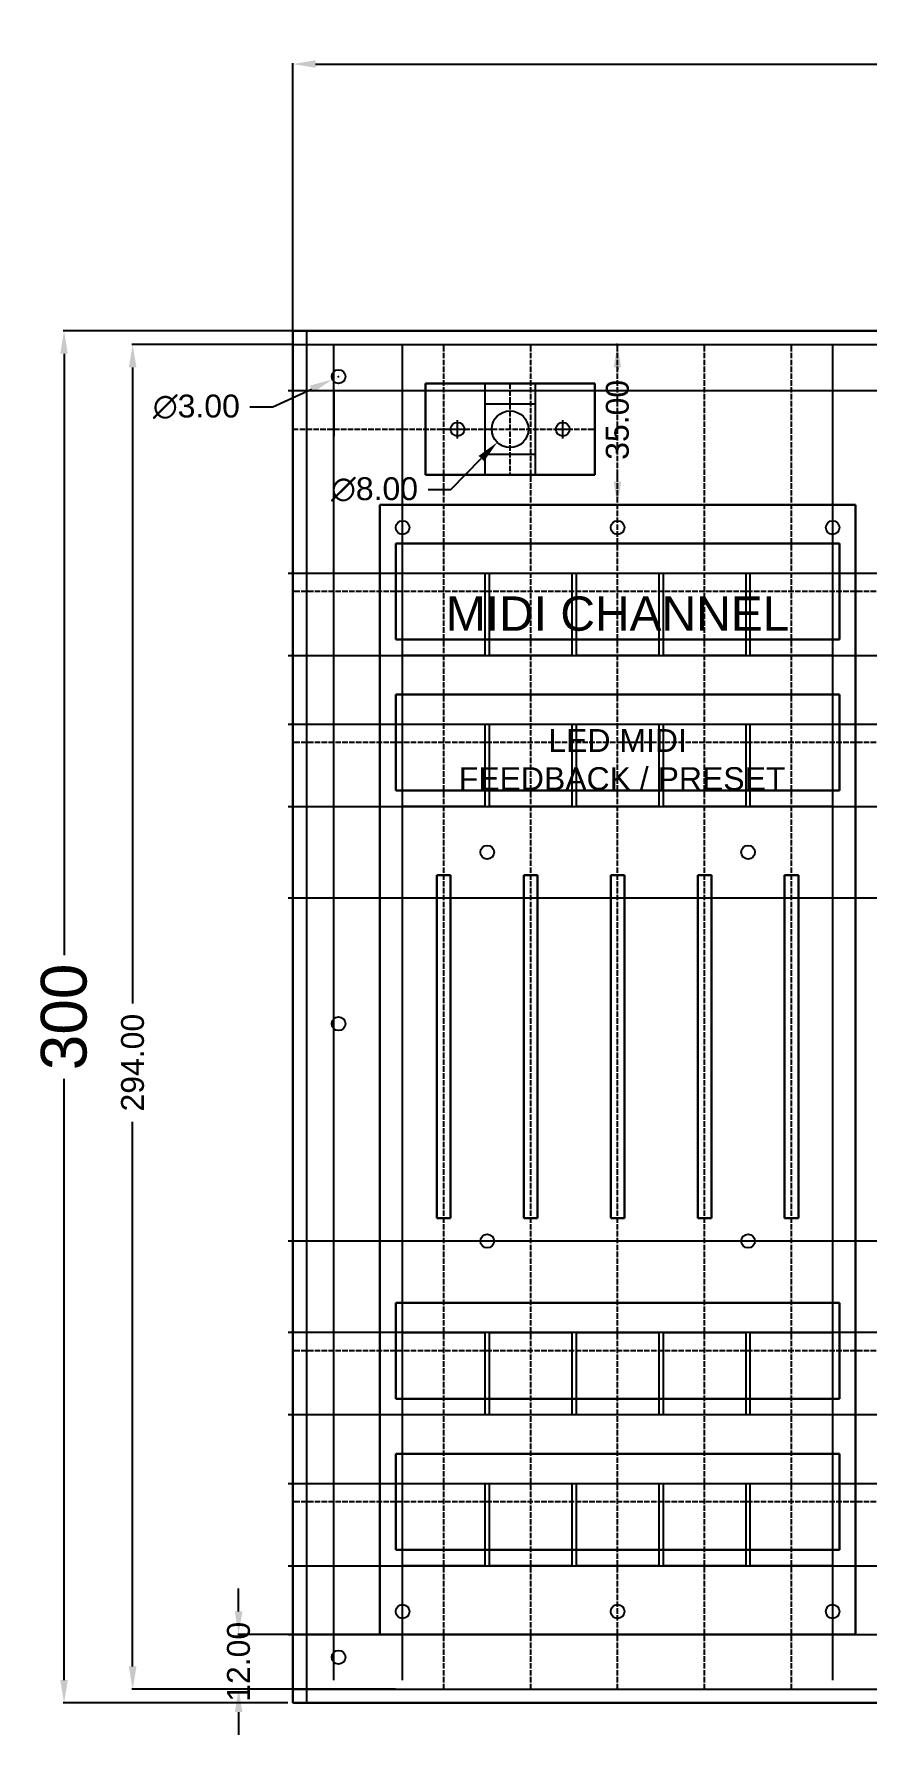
# Model space of a CAD drawing. Header units: millimetres. Extents: x 2052 to 2502, y 1819 to 2198.
# Drawn here: x 2052.2 to 2234.2, y 1825.7 to 2197.6 of the extents above; entities that cross this region are included whole.
import ezdxf

# ---------------------------------------------------------------- set-up
doc = ezdxf.new("R2010")
doc.units = ezdxf.units.MM
doc.linetypes.add('ACAD_ISO02W100', pattern=[15, 12, -3])
for name, color, linetype in [('Buttons', 7, 'Continuous'), ('Guides', 140, 'Continuous'), ('Half guides', 20, 'ACAD_ISO02W100'), ('Hole', 100, 'Continuous'), ('MODE_BUTTON', 7, 'Continuous')]:
    doc.layers.add(name, color=color, linetype=linetype)
doc.layers.add('Front panel', color=7, linetype='Continuous', lineweight=30)
doc.layers.add('PCB SIZE', color=90, linetype='Continuous', lineweight=30)
doc.layers.add('Quote', color=7, linetype='Continuous', true_color=0xff8575)
doc.styles.get("Standard").update_dxf_attribs({"font": 'arial.ttf'})
doc.dimstyles.get("Standard").update_dxf_attribs({"dimtxt": 5, "dimasz": 5, "dimexe": 0.18, "dimexo": 0.0625, "dimgap": 2.5, "dimtad": 0, "dimtoh": 1, "dimzin": 0, "dimdsep": 46, "dimtxsty": 'Standard', "dimcen": 0.09, "dimadec": 0, "dimazin": 0, "dimtfac": 1, "dimtofl": 0, "dimtmove": 0, "dimatfit": 3, "dimfxl": 1, "dimtolj": 1, "dimtzin": 0, "dimarcsym": 0})

# ---------------------------------------------------------------- blocks, each defined once
blk = doc.blocks.new('*D5')
at = {"layer": 'Quote', "color": 0, "lineweight": -2, "transparency": 16777216}
for p, q in [((2108.74, 2129.74), (2108.74, 2191.2)), ((2113.74, 2191.02), (2275.22, 2191.02)), ((2463.74, 2191.02), (2302.27, 2191.02)), ((2468.74, 2129.74), (2468.74, 2191.2))]:
    blk.add_line(p, q, dxfattribs=at)
at = {"layer": 'Quote', "color": 0, "transparency": 16777216}
for points in [[(2113.74, 2191.86), (2113.74, 2190.19), (2108.74, 2191.02)], [(2463.74, 2191.86), (2463.74, 2190.19), (2468.74, 2191.02)]]:
    blk.add_solid(points, dxfattribs=at)
at = {"layer": 'Quote', "color": 0, "lineweight": 0, "transparency": 16777216, "insert": (2288.74, 2191.02), "char_height": 10, "attachment_point": 5}
blk.add_mtext('\\A1;360', dxfattribs=at)
blk = doc.blocks.new('*D6')
at = {"layer": 'Quote', "color": 0, "lineweight": -2, "transparency": 16777216}
for p, q in [((2108.68, 2132.68), (2058.56, 2132.68)), ((2058.74, 2127.68), (2058.74, 1996.21)), ((2058.74, 1837.68), (2058.74, 1969.15)), ((2107.68, 1832.68), (2058.56, 1832.68))]:
    blk.add_line(p, q, dxfattribs=at)
at = {"layer": 'Quote', "color": 0, "transparency": 16777216}
for points in [[(2057.91, 2127.68), (2059.58, 2127.68), (2058.74, 2132.68)], [(2057.91, 1837.68), (2059.58, 1837.68), (2058.74, 1832.68)]]:
    blk.add_solid(points, dxfattribs=at)
at = {"layer": 'Quote', "color": 0, "lineweight": 0, "transparency": 16777216, "insert": (2058.74, 1982.68), "char_height": 10, "attachment_point": 5, "rotation": 90}
blk.add_mtext('\\A1;300', dxfattribs=at)
blk = doc.blocks.new('*D10')
at = {"layer": 'Quote', "color": 0, "lineweight": -2, "transparency": 16777216}
for p, q in [((2096.9, 1852.68), (2096.9, 1857.68)), ((2131.18, 1847.68), (2096.72, 1847.68)), ((2131.18, 1835.68), (2096.72, 1835.68)), ((2096.9, 1830.68), (2096.9, 1825.68))]:
    blk.add_line(p, q, dxfattribs=at)
at = {"layer": 'Quote', "color": 0, "transparency": 16777216}
for points in [[(2096.07, 1852.68), (2097.73, 1852.68), (2096.9, 1847.68)], [(2096.07, 1830.68), (2097.73, 1830.68), (2096.9, 1835.68)]]:
    blk.add_solid(points, dxfattribs=at)
at = {"layer": 'Quote', "color": 0, "transparency": 16777216, "insert": (2096.9, 1841.68), "char_height": 5, "attachment_point": 5, "rotation": 90}
blk.add_mtext('\\A1;12.00', dxfattribs=at)
blk = doc.blocks.new('*D12')
at = {"layer": 'Quote', "color": 0, "lineweight": -2, "transparency": 16777216}
for p, q in [((2179.68, 2129.68), (2179.52, 2129.68)), ((2179.7, 2124.68), (2179.7, 2124.15)), ((2179.7, 2099.68), (2179.7, 2102.3)), ((2179.68, 2094.68), (2179.52, 2094.68))]:
    blk.add_line(p, q, dxfattribs=at)
at = {"layer": 'Quote', "color": 0, "transparency": 16777216}
for points in [[(2178.87, 2124.68), (2180.53, 2124.68), (2179.7, 2129.68)], [(2178.87, 2099.68), (2180.53, 2099.68), (2179.7, 2094.68)]]:
    blk.add_solid(points, dxfattribs=at)
at = {"layer": 'Quote', "color": 0, "transparency": 16777216, "insert": (2179.7, 2113.23), "char_height": 5, "attachment_point": 5, "rotation": 90}
blk.add_mtext('\\A1;35.00', dxfattribs=at)
blk = doc.blocks.new('*D14')
at = {"layer": 'Quote', "color": 0, "lineweight": -2, "transparency": 16777216}
for p, q in [((2108.68, 2129.68), (2073.56, 2129.68)), ((2073.74, 2124.68), (2073.74, 1985.59)), ((2073.74, 1840.68), (2073.74, 1959.77)), ((2108.68, 1835.68), (2073.56, 1835.68))]:
    blk.add_line(p, q, dxfattribs=at)
at = {"layer": 'Quote', "color": 0, "transparency": 16777216}
for points in [[(2072.91, 2124.68), (2074.58, 2124.68), (2073.74, 2129.68)], [(2072.91, 1840.68), (2074.58, 1840.68), (2073.74, 1835.68)]]:
    blk.add_solid(points, dxfattribs=at)
at = {"layer": 'Quote', "color": 0, "transparency": 16777216, "insert": (2073.74, 1972.68), "char_height": 5, "attachment_point": 5, "rotation": 90}
blk.add_mtext('\\A1;294.00', dxfattribs=at)
blk = doc.blocks.new('*D18')
at = {"layer": 'Quote', "color": 0, "lineweight": -2, "transparency": 16777216}
for p, q in [((2104.37, 2116.08), (2112.84, 2119.97)), ((2118.65, 2122.68), (2118.83, 2122.68)), ((2118.74, 2122.59), (2118.74, 2122.77)), ((2099.37, 2116.08), (2104.37, 2116.08))]:
    blk.add_line(p, q, dxfattribs=at)
at = {"layer": 'Quote', "color": 0, "transparency": 16777216}
blk.add_solid([(2112.49, 2120.72), (2113.19, 2119.21), (2117.38, 2122.05)], dxfattribs=at)
at = {"layer": 'Quote', "color": 0, "transparency": 16777216, "insert": (2087.67, 2116.08), "char_height": 5, "attachment_point": 5}
blk.add_mtext('\\A1;∅3.00', dxfattribs=at)
blk = doc.blocks.new('*D19')
at = {"layer": 'Quote', "color": 0, "lineweight": -2, "transparency": 16777216}
for p, q in [((2156.15, 2111.18), (2156.33, 2111.18)), ((2156.24, 2111.09), (2156.24, 2111.27)), ((2143.32, 2098.01), (2149.94, 2104.76)), ((2138.32, 2098.01), (2143.32, 2098.01))]:
    blk.add_line(p, q, dxfattribs=at)
at = {"layer": 'Quote', "color": 0, "transparency": 16777216}
blk.add_solid([(2149.35, 2105.34), (2150.54, 2104.17), (2153.44, 2108.32)], dxfattribs=at)
at = {"layer": 'Quote', "color": 0, "transparency": 16777216, "insert": (2126.61, 2098.01), "char_height": 5, "attachment_point": 5}
blk.add_mtext('\\A1;∅8.00', dxfattribs=at)

msp = doc.modelspace()

# ---------------------------------------------------------------- linework, layer by layer
for p, q in [((2111.745, 2132.679), (2111.745, 1832.679)), ((2108.745, 2129.679), (2468.745, 2129.679)), ((2108.745, 1835.679), (2468.745, 1835.679))]:
    msp.add_line(p, q)
at = {"layer": 'Buttons'}
for p, q in [((2132.745, 2061.679), (2132.745, 2079.679)), ((2132.745, 2079.679), (2150.745, 2079.679)), ((2150.745, 2079.679), (2150.745, 2061.679)), ((2151.745, 2061.679), (2151.745, 2079.679)), ((2151.745, 2079.679), (2169.745, 2079.679)), ((2169.745, 2079.679), (2169.745, 2061.679)), ((2170.745, 2061.679), (2170.745, 2079.679)), ((2170.745, 2079.679), (2188.745, 2079.679)), ((2188.745, 2079.679), (2188.745, 2061.679)), ((2189.745, 2061.679), (2189.745, 2079.679)), ((2189.745, 2079.679), (2207.745, 2079.679)), ((2207.745, 2079.679), (2207.745, 2061.679)), ((2208.745, 2061.679), (2208.745, 2079.679)), ((2208.745, 2079.679), (2226.745, 2079.679)), ((2226.745, 2079.679), (2226.745, 2061.679)), ((2150.745, 2061.679), (2132.745, 2061.679)), ((2169.745, 2061.679), (2151.745, 2061.679)), ((2188.745, 2061.679), (2170.745, 2061.679)), ((2207.745, 2061.679), (2189.745, 2061.679)), ((2226.745, 2061.679), (2208.745, 2061.679)), ((2132.745, 2028.679), (2132.745, 2046.679)), ((2132.745, 2046.679), (2150.745, 2046.679)), ((2150.745, 2046.679), (2150.745, 2028.679)), ((2151.745, 2028.679), (2151.745, 2046.679)), ((2151.745, 2046.679), (2169.745, 2046.679)), ((2169.745, 2046.679), (2169.745, 2028.679)), ((2170.745, 2028.679), (2170.745, 2046.679)), ((2170.745, 2046.679), (2188.745, 2046.679)), ((2188.745, 2046.679), (2188.745, 2028.679)), ((2189.745, 2028.679), (2189.745, 2046.679)), ((2189.745, 2046.679), (2207.745, 2046.679)), ((2207.745, 2046.679), (2207.745, 2028.679)), ((2208.745, 2028.679), (2208.745, 2046.679)), ((2208.745, 2046.679), (2226.745, 2046.679)), ((2226.745, 2046.679), (2226.745, 2028.679)), ((2150.745, 2028.679), (2132.745, 2028.679)), ((2169.745, 2028.679), (2151.745, 2028.679)), ((2188.745, 2028.679), (2170.745, 2028.679)), ((2207.745, 2028.679), (2189.745, 2028.679)), ((2226.745, 2028.679), (2208.745, 2028.679)), ((2132.745, 1895.679), (2132.745, 1913.679)), ((2132.745, 1913.679), (2150.745, 1913.679)), ((2150.745, 1913.679), (2150.745, 1895.679)), ((2151.745, 1895.679), (2151.745, 1913.679)), ((2151.745, 1913.679), (2169.745, 1913.679)), ((2169.745, 1913.679), (2169.745, 1895.679)), ((2170.745, 1895.679), (2170.745, 1913.679)), ((2170.745, 1913.679), (2188.745, 1913.679)), ((2188.745, 1913.679), (2188.745, 1895.679)), ((2189.745, 1895.679), (2189.745, 1913.679)), ((2189.745, 1913.679), (2207.745, 1913.679)), ((2207.745, 1913.679), (2207.745, 1895.679)), ((2208.745, 1895.679), (2208.745, 1913.679)), ((2208.745, 1913.679), (2226.745, 1913.679)), ((2226.745, 1913.679), (2226.745, 1895.679)), ((2150.745, 1895.679), (2132.745, 1895.679)), ((2169.745, 1895.679), (2151.745, 1895.679)), ((2188.745, 1895.679), (2170.745, 1895.679)), ((2207.745, 1895.679), (2189.745, 1895.679)), ((2226.745, 1895.679), (2208.745, 1895.679)), ((2132.745, 1862.679), (2132.745, 1880.679)), ((2132.745, 1880.679), (2150.745, 1880.679)), ((2150.745, 1880.679), (2150.745, 1862.679)), ((2151.745, 1862.679), (2151.745, 1880.679)), ((2151.745, 1880.679), (2169.745, 1880.679)), ((2169.745, 1880.679), (2169.745, 1862.679)), ((2170.745, 1862.679), (2170.745, 1880.679)), ((2170.745, 1880.679), (2188.745, 1880.679)), ((2188.745, 1880.679), (2188.745, 1862.679)), ((2189.745, 1862.679), (2189.745, 1880.679)), ((2189.745, 1880.679), (2207.745, 1880.679)), ((2207.745, 1880.679), (2207.745, 1862.679)), ((2208.745, 1862.679), (2208.745, 1880.679)), ((2208.745, 1880.679), (2226.745, 1880.679)), ((2226.745, 1880.679), (2226.745, 1862.679)), ((2150.745, 1862.679), (2132.745, 1862.679)), ((2169.745, 1862.679), (2151.745, 1862.679)), ((2188.745, 1862.679), (2170.745, 1862.679)), ((2207.745, 1862.679), (2189.745, 1862.679)), ((2226.745, 1862.679), (2208.745, 1862.679))]:
    msp.add_line(p, q, dxfattribs=at)
at = {"layer": 'Front panel'}
for p, q in [((2108.745, 2132.679), (2468.745, 2132.679)), ((2108.745, 1832.679), (2108.745, 2132.679)), ((2131.245, 2086.179), (2131.245, 2086.179)), ((2131.245, 2086.179), (2228.245, 2086.179)), ((2131.245, 2065.179), (2131.245, 2086.179)), ((2228.245, 2086.179), (2228.245, 2065.179)), ((2228.245, 2065.179), (2131.245, 2065.179)), ((2131.245, 2053.179), (2228.245, 2053.179)), ((2131.245, 2032.179), (2131.245, 2053.179)), ((2228.245, 2053.179), (2228.245, 2032.179)), ((2228.245, 2032.179), (2131.245, 2032.179)), ((2140.245, 2013.679), (2143.245, 2013.679)), ((2140.245, 2013.679), (2140.245, 1938.679)), ((2143.245, 2013.679), (2140.245, 2013.679)), ((2143.245, 2013.679), (2143.245, 1938.679)), ((2159.245, 2013.679), (2162.245, 2013.679)), ((2159.245, 2013.679), (2159.245, 1938.679)), ((2162.245, 2013.679), (2162.245, 1938.679)), ((2178.245, 2013.679), (2181.245, 2013.679)), ((2178.245, 2013.679), (2178.245, 1938.679)), ((2181.245, 2013.679), (2181.245, 1938.679)), ((2197.245, 2013.679), (2200.245, 2013.679)), ((2197.245, 2013.679), (2197.245, 1938.679)), ((2200.245, 2013.679), (2200.245, 1938.679)), ((2216.245, 2013.679), (2219.245, 2013.679)), ((2216.245, 2013.679), (2216.245, 1938.679)), ((2219.245, 2013.679), (2219.245, 1938.679)), ((2140.245, 1938.679), (2143.245, 1938.679)), ((2159.245, 1938.679), (2162.245, 1938.679)), ((2178.245, 1938.679), (2181.245, 1938.679)), ((2197.245, 1938.679), (2200.245, 1938.679)), ((2216.245, 1938.679), (2219.245, 1938.679)), ((2131.245, 1920.179), (2228.245, 1920.179)), ((2131.245, 1899.179), (2131.245, 1920.179)), ((2228.245, 1920.179), (2228.245, 1899.179)), ((2228.245, 1899.179), (2131.245, 1899.179)), ((2131.245, 1887.179), (2228.245, 1887.179)), ((2131.245, 1866.179), (2131.245, 1887.179)), ((2228.245, 1887.179), (2228.245, 1866.179)), ((2228.245, 1866.179), (2131.245, 1866.179)), ((2468.745, 1832.679), (2108.745, 1832.679))]:
    msp.add_line(p, q, dxfattribs=at)
at = {"layer": 'Guides'}
for p, q in [((2117.745, 1837.679), (2117.745, 2129.679)), ((2132.745, 2089.679), (2132.745, 2129.679)), ((2226.745, 2129.679), (2226.745, 1837.679)), ((2132.745, 1837.679), (2132.745, 2124.679)), ((2150.745, 2121.179), (2150.745, 2101.179)), ((2161.745, 2121.179), (2161.745, 2101.179)), ((2107.745, 2119.679), (2469.745, 2119.679)), ((2117.745, 2119.679), (2117.745, 2109.679)), ((2161.745, 2116.679), (2150.745, 2116.679)), ((2144.745, 2109.179), (2144.745, 2113.179)), ((2167.745, 2109.179), (2167.745, 2113.179)), ((2142.745, 2111.179), (2146.745, 2111.179)), ((2165.745, 2111.179), (2169.745, 2111.179)), ((2161.745, 2105.679), (2150.745, 2105.679)), ((2107.745, 2079.679), (2469.745, 2079.679)), ((2107.745, 2061.679), (2469.745, 2061.679)), ((2107.745, 2046.679), (2469.745, 2046.679)), ((2107.745, 2028.679), (2469.745, 2028.679)), ((2469.745, 2008.679), (2107.745, 2008.679)), ((2469.745, 1933.679), (2107.745, 1933.679)), ((2132.745, 1913.679), (2107.745, 1913.679)), ((2469.745, 1913.679), (2117.745, 1913.679)), ((2469.745, 1895.679), (2107.745, 1895.679)), ((2107.745, 1880.679), (2469.745, 1880.679)), ((2107.745, 1862.679), (2469.745, 1862.679)), ((2107.745, 1847.679), (2469.745, 1847.679))]:
    msp.add_line(p, q, dxfattribs=at)
at = {"layer": 'Half guides', "ltscale": 0.1}
for p, q in [((2141.745, 1835.679), (2141.745, 2129.679)), ((2160.745, 1835.679), (2160.745, 2129.679)), ((2179.745, 1835.679), (2179.745, 2129.679)), ((2198.745, 1835.679), (2198.745, 2129.679)), ((2217.745, 1835.679), (2217.745, 2129.679)), ((2156.155, 2121.179), (2156.155, 2101.179)), ((2108.745, 2111.179), (2174.745, 2111.179)), ((2468.745, 2075.679), (2108.745, 2075.679)), ((2468.745, 2042.679), (2108.745, 2042.679)), ((2468.745, 1909.679), (2108.745, 1909.679)), ((2468.745, 1876.679), (2108.745, 1876.679))]:
    msp.add_line(p, q, dxfattribs=at)
at = {"layer": 'Hole'}
for centre, radius in [((2118.745, 2122.679), 1.5), ((2144.745, 2111.179), 1.5), ((2156.245, 2111.179), 4), ((2167.745, 2111.179), 1.5), ((2132.745, 2089.679), 1.5), ((2179.745, 2089.679), 1.5), ((2226.745, 2089.679), 1.5), ((2151.245, 2018.679), 1.5), ((2208.245, 2018.679), 1.5), ((2118.745, 1981.179), 1.5), ((2151.245, 1933.679), 1.5), ((2208.245, 1933.679), 1.5), ((2132.745, 1852.679), 1.5), ((2179.745, 1852.679), 1.5), ((2226.745, 1852.679), 1.5), ((2118.745, 1842.679), 1.5)]:
    msp.add_circle(centre, radius, dxfattribs=at)
at = {"layer": 'PCB SIZE'}
for p, q in [((2137.745, 2121.179), (2137.745, 2101.179)), ((2137.745, 2121.179), (2174.745, 2121.179)), ((2174.745, 2121.179), (2174.745, 2101.179)), ((2137.745, 2101.179), (2174.745, 2101.179)), ((2231.745, 2094.679), (2127.745, 2094.679)), ((2127.745, 1847.679), (2127.745, 2094.679)), ((2231.745, 1847.679), (2231.745, 2094.679)), ((2231.745, 1847.679), (2127.745, 1847.679))]:
    msp.add_line(p, q, dxfattribs=at)

# ---------------------------------------------------------------- texts
at = {"layer": 'MODE_BUTTON', "attachment_point": 1}
for s, insert, char_height in [('\\pxqc;MIDI CHANNEL', (2132.745, 2074.618), 7.5), ('\\pxqc;LED MIDI\\P FEEDBACK / PRESET', (2132.745, 2045.618), 5)]:
    msp.add_mtext_dynamic_manual_height_columns(s, width=94, gutter_width=12.5, heights=[0], dxfattribs=dict(at, insert=insert, char_height=char_height))

# ---------------------------------------------------------------- dimensions: what is measured, and where the dimension line sits
at = {"layer": 'Quote', "lineweight": 0}
dim = msp.add_linear_dim(base=(2468.745, 2191.024), p1=(2108.745, 2129.679), p2=(2468.745, 2129.679), dimstyle='Standard', override={"dimtxt": 10, "dimasz": 5, "dimdec": 0, "dimrnd": 0, "dimlwd": 65534}, dxfattribs=at)
dim.commit()
dim.dimension.update_dxf_attribs({"geometry": '*D5', "text_midpoint": (2288.745, 2191.024), "dimtype": 160})
dim = msp.add_linear_dim(base=(2058.745, 2132.679), p1=(2107.745, 1832.679), p2=(2108.745, 2132.679), angle=90, dimstyle='Standard', override={"dimtxt": 10, "dimasz": 5, "dimdec": 0, "dimrnd": 0, "dimlwd": 65534}, dxfattribs=at)
dim.commit()
dim.dimension.update_dxf_attribs({"geometry": '*D6', "text_midpoint": (2058.745, 1982.679), "dimtype": 160})
at = {"layer": 'Quote'}
for base, p1, p2, picture, middle in [((2073.745, 1835.679), (2108.745, 2129.679), (2108.745, 1835.679), '*D14', (2073.745, 1972.679)), ((2179.699, 2129.679), (2179.745, 2094.679), (2179.745, 2129.679), '*D12', (2179.699, 2113.226)), ((2096.901, 1835.679), (2131.245, 1847.679), (2131.245, 1835.679), '*D10', (2096.901, 1841.679))]:
    dim = msp.add_linear_dim(base=base, p1=p1, p2=p2, angle=90, dimstyle='Standard', dxfattribs=at)
    dim.commit()
    dim.dimension.update_dxf_attribs({"geometry": picture, "text_midpoint": middle, "dimtype": 160})
for p1, p2, picture, middle in [((2120.108, 2123.305), (2117.381, 2122.053), '*D18', (2087.668, 2116.08)), ((2159.046, 2114.034), (2153.443, 2108.324), '*D19', (2126.611, 2098.006))]:
    dim = msp.add_diameter_dim_2p(p1=p1, p2=p2, dimstyle='Standard', dxfattribs=at)
    dim.commit()
    dim.dimension.update_dxf_attribs({"geometry": picture, "text_midpoint": middle, "dimtype": 163})

doc.saveas('drawing.dxf')
